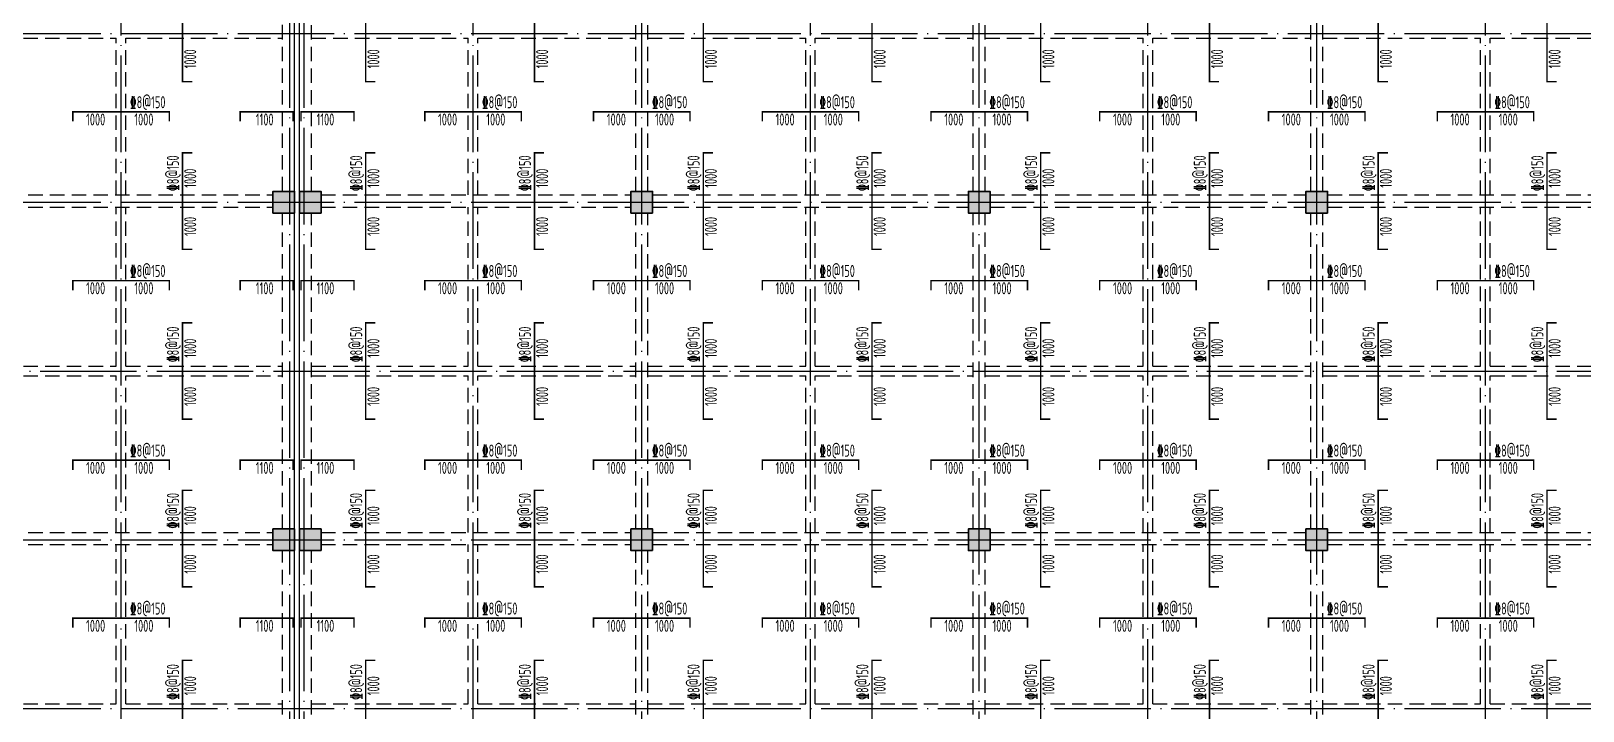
# Model space of a CAD drawing. Extents: x 8243024 to 8945023, y 669070 to 951310.
# Drawn here: x 8859522 to 8891711, y 844291 to 858391 of the extents above; entities that cross this region are included whole.
import ezdxf

# ---------------------------------------------------------------- set-up
doc = ezdxf.new("R2010")
doc.units = 0
doc.header["$LTSCALE"] = 1000
doc.linetypes.add('DASHED', pattern=[0.75, 0.5, -0.25])
doc.linetypes.add('DOTE', pattern=[2.42, 2, -0.2, 0.02, -0.2])
for name, color, linetype in [('BEAM', 4, 'DASHED'), ('BEAM_CON', 4, 'CONTINUOUS'), ('DOTE', 1, 'DOTE'), ('柱涂实', 54, 'CONTINUOUS'), ('楼板负筋文字', 7, 'CONTINUOUS')]:
    doc.layers.add(name, color=color, linetype=linetype)
for name, color, linetype, lineweight in [('柱', 2, 'CONTINUOUS', 35), ('楼板负筋标注', 84, 'CONTINUOUS', 25), ('楼板负筋钢筋', 1, 'CONTINUOUS', 35)]:
    doc.layers.add(name, color=color, linetype=linetype, lineweight=lineweight)
doc.styles.add('TSSD_REIN', font='Tssdeng.shx', dxfattribs={"width": 0.7, "bigfont": 'hztxt.shx'})

# ---------------------------------------------------------------- blocks, each defined once
blk = doc.blocks.new('2b')
at = {"layer": '柱涂实'}
for points in [[(7741681, 825980), (7741681, 826430), (7741231, 826430), (7741231, 825980)], [(7748556, 825980), (7748556, 826430), (7748106, 826430), (7748106, 825980)], [(7755556, 825980), (7755556, 826430), (7755106, 826430), (7755106, 825980)], [(7762556, 825980), (7762556, 826430), (7762106, 826430), (7762106, 825980)], [(7741681, 818980), (7741681, 819430), (7741231, 819430), (7741231, 818980)], [(7748556, 818980), (7748556, 819430), (7748106, 819430), (7748106, 818980)], [(7755556, 818980), (7755556, 819430), (7755106, 819430), (7755106, 818980)], [(7762556, 818980), (7762556, 819430), (7762106, 819430), (7762106, 818980)]]:
    blk.add_hatch(color=256, dxfattribs=at).paths.add_polyline_path(points)
at = {"layer": 'BEAM', "ltscale": 0.6}
for p, q in [((7741481, 826430), (7741481, 832980)), ((7748206, 826430), (7748206, 832980)), ((7748456, 826430), (7748456, 832980)), ((7755206, 826430), (7755206, 832980)), ((7755456, 826430), (7755456, 832980)), ((7762206, 826430), (7762206, 832980)), ((7762456, 826430), (7762456, 832980)), ((7741481, 829605), (7744731, 829605)), ((7744731, 826355), (7744731, 829605)), ((7744931, 829605), (7748206, 829605)), ((7744931, 826355), (7744931, 829605)), ((7748456, 829605), (7751731, 829605)), ((7751731, 826355), (7751731, 829605)), ((7751931, 829605), (7755206, 829605)), ((7751931, 826355), (7751931, 829605)), ((7755456, 829605), (7758731, 829605)), ((7758731, 826355), (7758731, 829605)), ((7758931, 829605), (7762206, 829605)), ((7758931, 826355), (7758931, 829605)), ((7762456, 829605), (7765731, 829605)), ((7765731, 826355), (7765731, 829605)), ((7765931, 829605), (7769206, 829605)), ((7765931, 826355), (7765931, 829605)), ((7741681, 826355), (7748106, 826355)), ((7748556, 826355), (7755106, 826355)), ((7755556, 826355), (7762106, 826355)), ((7762556, 826355), (7769106, 826355)), ((7741481, 819430), (7741481, 825980)), ((7741681, 826105), (7748106, 826105)), ((7744731, 822805), (7744731, 826105)), ((7744931, 822805), (7744931, 826105)), ((7748206, 819430), (7748206, 825980)), ((7748456, 819430), (7748456, 825980)), ((7748556, 826105), (7755106, 826105)), ((7751731, 822805), (7751731, 826105)), ((7751931, 822805), (7751931, 826105)), ((7755206, 819430), (7755206, 825980)), ((7755456, 819430), (7755456, 825980)), ((7755556, 826105), (7762106, 826105)), ((7758731, 822805), (7758731, 826105)), ((7758931, 822805), (7758931, 826105)), ((7762206, 819430), (7762206, 825980)), ((7762456, 819430), (7762456, 825980)), ((7762556, 826105), (7769106, 826105)), ((7765731, 822805), (7765731, 826105)), ((7765931, 822805), (7765931, 826105)), ((7741481, 822805), (7744731, 822805)), ((7744931, 822805), (7748206, 822805)), ((7748456, 822805), (7751731, 822805)), ((7751931, 822805), (7755206, 822805)), ((7755456, 822805), (7758731, 822805)), ((7758931, 822805), (7762206, 822805)), ((7762456, 822805), (7765731, 822805)), ((7765931, 822805), (7769206, 822805)), ((7741481, 822605), (7744731, 822605)), ((7744731, 819355), (7744731, 822605)), ((7744931, 822605), (7748206, 822605)), ((7744931, 819355), (7744931, 822605)), ((7748456, 822605), (7751731, 822605)), ((7751731, 819355), (7751731, 822605)), ((7751931, 822605), (7755206, 822605)), ((7751931, 819355), (7751931, 822605)), ((7755456, 822605), (7758731, 822605)), ((7758731, 819355), (7758731, 822605)), ((7758931, 822605), (7762206, 822605)), ((7758931, 819355), (7758931, 822605)), ((7762456, 822605), (7765731, 822605)), ((7765731, 819355), (7765731, 822605)), ((7765931, 822605), (7769206, 822605)), ((7765931, 819355), (7765931, 822605)), ((7741681, 819355), (7748106, 819355)), ((7748556, 819355), (7755106, 819355)), ((7755556, 819355), (7762106, 819355)), ((7762556, 819355), (7769106, 819355)), ((7741481, 812430), (7741481, 818980)), ((7741681, 819105), (7748106, 819105)), ((7744731, 815805), (7744731, 819105)), ((7744931, 815805), (7744931, 819105)), ((7748206, 812430), (7748206, 818980)), ((7748456, 812430), (7748456, 818980)), ((7748556, 819105), (7755106, 819105)), ((7751731, 815805), (7751731, 819105)), ((7751931, 815805), (7751931, 819105)), ((7755206, 812430), (7755206, 818980)), ((7755456, 812430), (7755456, 818980)), ((7755556, 819105), (7762106, 819105)), ((7758731, 815805), (7758731, 819105)), ((7758931, 815805), (7758931, 819105)), ((7762206, 812430), (7762206, 818980)), ((7762456, 812430), (7762456, 818980)), ((7762556, 819105), (7769106, 819105)), ((7765731, 815805), (7765731, 819105)), ((7765931, 815805), (7765931, 819105)), ((7741481, 815805), (7744731, 815805)), ((7744931, 815805), (7748206, 815805)), ((7748456, 815805), (7751731, 815805)), ((7751931, 815805), (7755206, 815805)), ((7755456, 815805), (7758731, 815805)), ((7758931, 815805), (7762206, 815805)), ((7762456, 815805), (7765731, 815805)), ((7765931, 815805), (7769206, 815805))]:
    blk.add_line(p, q, dxfattribs=at)
at = {"layer": 'BEAM_CON'}
for p, q in [((7741231, 826430), (7741231, 832980)), ((7741231, 819430), (7741231, 825980)), ((7741231, 812430), (7741231, 818980))]:
    blk.add_line(p, q, dxfattribs=at)
at = {"layer": '柱'}
for points in [[(7741681, 825980), (7741681, 826430), (7741231, 826430), (7741231, 825980)], [(7748556, 825980), (7748556, 826430), (7748106, 826430), (7748106, 825980)], [(7755556, 825980), (7755556, 826430), (7755106, 826430), (7755106, 825980)], [(7762556, 825980), (7762556, 826430), (7762106, 826430), (7762106, 825980)], [(7741681, 818980), (7741681, 819430), (7741231, 819430), (7741231, 818980)], [(7748556, 818980), (7748556, 819430), (7748106, 819430), (7748106, 818980)], [(7755556, 818980), (7755556, 819430), (7755106, 819430), (7755106, 818980)], [(7762556, 818980), (7762556, 819430), (7762106, 819430), (7762106, 818980)]]:
    blk.add_lwpolyline(points, close=True, dxfattribs=at)
at = {"layer": '柱涂实', "linetype": 'Continuous'}
for points in [[(7741681, 825980), (7741681, 826430), (7741231, 826430), (7741231, 825980)], [(7748556, 825980), (7748556, 826430), (7748106, 826430), (7748106, 825980)], [(7755556, 825980), (7755556, 826430), (7755106, 826430), (7755106, 825980)], [(7762556, 825980), (7762556, 826430), (7762106, 826430), (7762106, 825980)], [(7741681, 818980), (7741681, 819430), (7741231, 819430), (7741231, 818980)], [(7748556, 818980), (7748556, 819430), (7748106, 819430), (7748106, 818980)], [(7755556, 818980), (7755556, 819430), (7755106, 819430), (7755106, 818980)], [(7762556, 818980), (7762556, 819430), (7762106, 819430), (7762106, 818980)]]:
    blk.add_lwpolyline(points, close=True, dxfattribs=at)
blk = doc.blocks.new('2a')
at = {"layer": '柱涂实'}
for points in [[(7696085, 924893), (7696085, 925343), (7695635, 925343), (7695635, 924893)], [(7696085, 917893), (7696085, 918343), (7695635, 918343), (7695635, 917893)]]:
    blk.add_hatch(color=256, dxfattribs=at).paths.add_polyline_path(points)
at = {"layer": 'BEAM', "ltscale": 0.6}
for p, q in [((7695835, 925343), (7695835, 931893)), ((7689110, 928518), (7692385, 928518)), ((7692385, 925268), (7692385, 928518)), ((7692585, 928518), (7695835, 928518)), ((7692585, 925268), (7692585, 928518)), ((7689210, 925268), (7695635, 925268)), ((7689210, 925018), (7695635, 925018)), ((7692385, 921718), (7692385, 925018)), ((7692585, 921718), (7692585, 925018)), ((7695835, 918343), (7695835, 924893)), ((7689110, 921718), (7692385, 921718)), ((7692585, 921718), (7695835, 921718)), ((7689110, 921518), (7692385, 921518)), ((7692385, 918268), (7692385, 921518)), ((7692585, 921518), (7695835, 921518)), ((7692585, 918268), (7692585, 921518)), ((7689210, 918268), (7695635, 918268)), ((7689210, 918018), (7695635, 918018)), ((7692385, 914718), (7692385, 918018)), ((7692585, 914718), (7692585, 918018)), ((7695835, 911343), (7695835, 917893)), ((7689110, 914718), (7692385, 914718)), ((7692585, 914718), (7695835, 914718))]:
    blk.add_line(p, q, dxfattribs=at)
at = {"layer": 'BEAM_CON'}
for p, q in [((7696085, 925343), (7696085, 931893)), ((7696085, 918343), (7696085, 924893)), ((7696085, 911343), (7696085, 917893))]:
    blk.add_line(p, q, dxfattribs=at)
at = {"layer": '柱'}
for points in [[(7696085, 924893), (7696085, 925343), (7695635, 925343), (7695635, 924893)], [(7696085, 917893), (7696085, 918343), (7695635, 918343), (7695635, 917893)]]:
    blk.add_lwpolyline(points, close=True, dxfattribs=at)
at = {"layer": '柱涂实', "linetype": 'Continuous'}
for points in [[(7696085, 924893), (7696085, 925343), (7695635, 925343), (7695635, 924893)], [(7696085, 917893), (7696085, 918343), (7695635, 918343), (7695635, 917893)]]:
    blk.add_lwpolyline(points, close=True, dxfattribs=at)

msp = doc.modelspace()

# ---------------------------------------------------------------- linework, layer by layer
at = {"layer": 'DOTE'}
for p, q in [((8861389.1, 826841.4), (8861389.1, 870341.4)), ((8864889.1, 825341.4), (8864889.1, 870341.4)), ((8865189.1, 825341.4), (8865189.1, 870341.4)), ((8868689.1, 826841.4), (8868689.1, 870341.4)), ((8872189.1, 825341.4), (8872189.1, 870341.4)), ((8875689.1, 826841.4), (8875689.1, 870341.4)), ((8879189.1, 825341.4), (8879189.1, 870341.4)), ((8882689.1, 826841.4), (8882689.1, 870341.4)), ((8886189.1, 825341.4), (8886189.1, 870341.4)), ((8889689.1, 826841.4), (8889689.1, 870341.4)), ((8800889.1, 858341.4), (8928189.1, 858341.4)), ((8800889.1, 854841.4), (8931189.1, 854841.4)), ((8808889.1, 851341.4), (8931189.1, 851341.4)), ((8800889.1, 847841.4), (8931189.1, 847841.4)), ((8800889.1, 844341.4), (8928189.1, 844341.4))]:
    msp.add_line(p, q, dxfattribs=at)
at = {"layer": '楼板负筋钢筋', "const_width": 30}
for points in [[(8862864.2, 857341.4), (8862664.2, 857341.4), (8862664.2, 859341.4), (8862864.2, 859341.4)], [(8866664.1, 857341.4), (8866464.1, 857341.4), (8866464.1, 859341.4), (8866664.1, 859341.4)], [(8870164.1, 857341.4), (8869964.1, 857341.4), (8869964.1, 859341.4), (8870164.1, 859341.4)], [(8873664.1, 857341.4), (8873464.1, 857341.4), (8873464.1, 859341.4), (8873664.1, 859341.4)], [(8877164.1, 857341.4), (8876964.1, 857341.4), (8876964.1, 859341.4), (8877164.1, 859341.4)], [(8880664.1, 857341.4), (8880464.1, 857341.4), (8880464.1, 859341.4), (8880664.1, 859341.4)], [(8884164.1, 857341.4), (8883964.1, 857341.4), (8883964.1, 859341.4), (8884164.1, 859341.4)], [(8887664.1, 857341.4), (8887464.1, 857341.4), (8887464.1, 859341.4), (8887664.1, 859341.4)], [(8891164.1, 857341.4), (8890964.1, 857341.4), (8890964.1, 859341.4), (8891164.1, 859341.4)], [(8860389.1, 856516.4), (8860389.1, 856716.4), (8862389.1, 856716.4), (8862389.1, 856516.4)], [(8863859.2, 856516.4), (8863859.2, 856716.4), (8864959.2, 856716.4), (8864959.2, 856516.4)], [(8865119.1, 856516.4), (8865119.1, 856716.4), (8866219.1, 856716.4), (8866219.1, 856516.4)], [(8867689.1, 856516.4), (8867689.1, 856716.4), (8869689.1, 856716.4), (8869689.1, 856516.4)], [(8871189.1, 856516.4), (8871189.1, 856716.4), (8873189.1, 856716.4), (8873189.1, 856516.4)], [(8874689.1, 856516.4), (8874689.1, 856716.4), (8876689.1, 856716.4), (8876689.1, 856516.4)], [(8878189.1, 856516.4), (8878189.1, 856716.4), (8880189.1, 856716.4), (8880189.1, 856516.4)], [(8881689.1, 856516.4), (8881689.1, 856716.4), (8883689.1, 856716.4), (8883689.1, 856516.4)], [(8885189.1, 856516.4), (8885189.1, 856716.4), (8887189.1, 856716.4), (8887189.1, 856516.4)], [(8888689.1, 856516.4), (8888689.1, 856716.4), (8890689.1, 856716.4), (8890689.1, 856516.4)], [(8862864.2, 853866.4), (8862664.2, 853866.4), (8862664.2, 855866.4), (8862864.2, 855866.4)], [(8866664.1, 853866.4), (8866464.1, 853866.4), (8866464.1, 855866.4), (8866664.1, 855866.4)], [(8870164.1, 853866.4), (8869964.1, 853866.4), (8869964.1, 855866.4), (8870164.1, 855866.4)], [(8873664.1, 853866.4), (8873464.1, 853866.4), (8873464.1, 855866.4), (8873664.1, 855866.4)], [(8877164.1, 853866.4), (8876964.1, 853866.4), (8876964.1, 855866.4), (8877164.1, 855866.4)], [(8880664.1, 853866.4), (8880464.1, 853866.4), (8880464.1, 855866.4), (8880664.1, 855866.4)], [(8884164.1, 853866.4), (8883964.1, 853866.4), (8883964.1, 855866.4), (8884164.1, 855866.4)], [(8887664.1, 853866.4), (8887464.1, 853866.4), (8887464.1, 855866.4), (8887664.1, 855866.4)], [(8891164.1, 853866.4), (8890964.1, 853866.4), (8890964.1, 855866.4), (8891164.1, 855866.4)], [(8860389.1, 853016.4), (8860389.1, 853216.4), (8862389.1, 853216.4), (8862389.1, 853016.4)], [(8863859.2, 853016.4), (8863859.2, 853216.4), (8864959.2, 853216.4), (8864959.2, 853016.4)], [(8865119.1, 853016.4), (8865119.1, 853216.4), (8866219.1, 853216.4), (8866219.1, 853016.4)], [(8867689.1, 853016.4), (8867689.1, 853216.4), (8869689.1, 853216.4), (8869689.1, 853016.4)], [(8871189.1, 853016.4), (8871189.1, 853216.4), (8873189.1, 853216.4), (8873189.1, 853016.4)], [(8874689.1, 853016.4), (8874689.1, 853216.4), (8876689.1, 853216.4), (8876689.1, 853016.4)], [(8878189.1, 853016.4), (8878189.1, 853216.4), (8880189.1, 853216.4), (8880189.1, 853016.4)], [(8881689.1, 853016.4), (8881689.1, 853216.4), (8883689.1, 853216.4), (8883689.1, 853016.4)], [(8885189.1, 853016.4), (8885189.1, 853216.4), (8887189.1, 853216.4), (8887189.1, 853016.4)], [(8888689.1, 853016.4), (8888689.1, 853216.4), (8890689.1, 853216.4), (8890689.1, 853016.4)], [(8862864.2, 850341.4), (8862664.2, 850341.4), (8862664.2, 852341.4), (8862864.2, 852341.4)], [(8866664.1, 850341.4), (8866464.1, 850341.4), (8866464.1, 852341.4), (8866664.1, 852341.4)], [(8870164.1, 850341.4), (8869964.1, 850341.4), (8869964.1, 852341.4), (8870164.1, 852341.4)], [(8873664.1, 850341.4), (8873464.1, 850341.4), (8873464.1, 852341.4), (8873664.1, 852341.4)], [(8877164.1, 850341.4), (8876964.1, 850341.4), (8876964.1, 852341.4), (8877164.1, 852341.4)], [(8880664.1, 850341.4), (8880464.1, 850341.4), (8880464.1, 852341.4), (8880664.1, 852341.4)], [(8884164.1, 850341.4), (8883964.1, 850341.4), (8883964.1, 852341.4), (8884164.1, 852341.4)], [(8887664.1, 850341.4), (8887464.1, 850341.4), (8887464.1, 852341.4), (8887664.1, 852341.4)], [(8891164.1, 850341.4), (8890964.1, 850341.4), (8890964.1, 852341.4), (8891164.1, 852341.4)], [(8860389.1, 849291.4), (8860389.1, 849491.4), (8862389.1, 849491.4), (8862389.1, 849291.4)], [(8863859.2, 849291.4), (8863859.2, 849491.4), (8864959.2, 849491.4), (8864959.2, 849291.4)], [(8865119.1, 849291.4), (8865119.1, 849491.4), (8866219.1, 849491.4), (8866219.1, 849291.4)], [(8867689.1, 849291.4), (8867689.1, 849491.4), (8869689.1, 849491.4), (8869689.1, 849291.4)], [(8871189.1, 849291.4), (8871189.1, 849491.4), (8873189.1, 849491.4), (8873189.1, 849291.4)], [(8874689.1, 849291.4), (8874689.1, 849491.4), (8876689.1, 849491.4), (8876689.1, 849291.4)], [(8878189.1, 849291.4), (8878189.1, 849491.4), (8880189.1, 849491.4), (8880189.1, 849291.4)], [(8881689.1, 849291.4), (8881689.1, 849491.4), (8883689.1, 849491.4), (8883689.1, 849291.4)], [(8885189.1, 849291.4), (8885189.1, 849491.4), (8887189.1, 849491.4), (8887189.1, 849291.4)], [(8888689.1, 849291.4), (8888689.1, 849491.4), (8890689.1, 849491.4), (8890689.1, 849291.4)], [(8862864.2, 846866.4), (8862664.2, 846866.4), (8862664.2, 848866.4), (8862864.2, 848866.4)], [(8866664.1, 846866.4), (8866464.1, 846866.4), (8866464.1, 848866.4), (8866664.1, 848866.4)], [(8870164.1, 846866.4), (8869964.1, 846866.4), (8869964.1, 848866.4), (8870164.1, 848866.4)], [(8873664.1, 846866.4), (8873464.1, 846866.4), (8873464.1, 848866.4), (8873664.1, 848866.4)], [(8877164.1, 846866.4), (8876964.1, 846866.4), (8876964.1, 848866.4), (8877164.1, 848866.4)], [(8880664.1, 846866.4), (8880464.1, 846866.4), (8880464.1, 848866.4), (8880664.1, 848866.4)], [(8884164.1, 846866.4), (8883964.1, 846866.4), (8883964.1, 848866.4), (8884164.1, 848866.4)], [(8887664.1, 846866.4), (8887464.1, 846866.4), (8887464.1, 848866.4), (8887664.1, 848866.4)], [(8891164.1, 846866.4), (8890964.1, 846866.4), (8890964.1, 848866.4), (8891164.1, 848866.4)], [(8860389.1, 846016.4), (8860389.1, 846216.4), (8862389.1, 846216.4), (8862389.1, 846016.4)], [(8863859.2, 846016.4), (8863859.2, 846216.4), (8864959.2, 846216.4), (8864959.2, 846016.4)], [(8865119.1, 846016.4), (8865119.1, 846216.4), (8866219.1, 846216.4), (8866219.1, 846016.4)], [(8867689.1, 846016.4), (8867689.1, 846216.4), (8869689.1, 846216.4), (8869689.1, 846016.4)], [(8871189.1, 846016.4), (8871189.1, 846216.4), (8873189.1, 846216.4), (8873189.1, 846016.4)], [(8874689.1, 846016.4), (8874689.1, 846216.4), (8876689.1, 846216.4), (8876689.1, 846016.4)], [(8878189.1, 846016.4), (8878189.1, 846216.4), (8880189.1, 846216.4), (8880189.1, 846016.4)], [(8881689.1, 846016.4), (8881689.1, 846216.4), (8883689.1, 846216.4), (8883689.1, 846016.4)], [(8885189.1, 846016.4), (8885189.1, 846216.4), (8887189.1, 846216.4), (8887189.1, 846016.4)], [(8888689.1, 846016.4), (8888689.1, 846216.4), (8890689.1, 846216.4), (8890689.1, 846016.4)], [(8862864.2, 843341.4), (8862664.2, 843341.4), (8862664.2, 845341.4), (8862864.2, 845341.4)], [(8866664.1, 843341.4), (8866464.1, 843341.4), (8866464.1, 845341.4), (8866664.1, 845341.4)], [(8870164.1, 843341.4), (8869964.1, 843341.4), (8869964.1, 845341.4), (8870164.1, 845341.4)], [(8873664.1, 843341.4), (8873464.1, 843341.4), (8873464.1, 845341.4), (8873664.1, 845341.4)], [(8877164.1, 843341.4), (8876964.1, 843341.4), (8876964.1, 845341.4), (8877164.1, 845341.4)], [(8880664.1, 843341.4), (8880464.1, 843341.4), (8880464.1, 845341.4), (8880664.1, 845341.4)], [(8884164.1, 843341.4), (8883964.1, 843341.4), (8883964.1, 845341.4), (8884164.1, 845341.4)], [(8887664.1, 843341.4), (8887464.1, 843341.4), (8887464.1, 845341.4), (8887664.1, 845341.4)], [(8891164.1, 843341.4), (8890964.1, 843341.4), (8890964.1, 845341.4), (8891164.1, 845341.4)]]:
    msp.add_lwpolyline(points, dxfattribs=at)

# ---------------------------------------------------------------- block references
at = {"layer": '柱涂实'}
for name, p in [('2a', (1168904.6, -70276.2)), ('2b', (1123858.3, 28636.5))]:
    msp.add_blockref(name, p, dxfattribs=at)

# ---------------------------------------------------------------- texts
at = {"layer": '楼板负筋文字', "style": 'TSSD_REIN', "width": 0.65}
for p in [(8861572.9, 856790.5), (8868872.9, 856790.5), (8872397.9, 856790.5), (8875872.9, 856790.5), (8879397.9, 856790.5), (8882872.9, 856790.5), (8886397.9, 856790.5), (8889872.9, 856790.5), (8861572.9, 853290.5), (8868872.9, 853290.5), (8872397.9, 853290.5), (8875872.9, 853290.5), (8879397.9, 853290.5), (8882872.9, 853290.5), (8886397.9, 853290.5), (8889872.9, 853290.5), (8861572.9, 849565.5), (8868872.9, 849565.5), (8872397.9, 849565.5), (8875872.9, 849565.5), (8879397.9, 849565.5), (8882872.9, 849565.5), (8886397.9, 849565.5), (8889872.9, 849565.5), (8861572.9, 846290.5), (8868872.9, 846290.5), (8872397.9, 846290.5), (8875872.9, 846290.5), (8879397.9, 846290.5), (8882872.9, 846290.5), (8886397.9, 846290.5), (8889872.9, 846290.5)]:
    msp.add_text('%%1328@150', height=250, dxfattribs=at).set_placement(p)
for p in [(8862590, 855075.2), (8866390, 855075.2), (8869890, 855075.2), (8873390, 855075.2), (8876890, 855075.2), (8880390, 855075.2), (8883890, 855075.2), (8887390, 855075.2), (8890890, 855075.2), (8862590, 851525.2), (8866390, 851525.2), (8869890, 851525.2), (8873390, 851525.2), (8876890, 851525.2), (8880390, 851525.2), (8883890, 851525.2), (8887390, 851525.2), (8890890, 851525.2), (8862590, 848075.2), (8866390, 848075.2), (8869890, 848075.2), (8873390, 848075.2), (8876890, 848075.2), (8880390, 848075.2), (8883890, 848075.2), (8887390, 848075.2), (8890890, 848075.2), (8862590, 844525.2), (8866390, 844525.2), (8869890, 844525.2), (8873390, 844525.2), (8876890, 844525.2), (8880390, 844525.2), (8883890, 844525.2), (8887390, 844525.2), (8890890, 844525.2)]:
    msp.add_text('%%1328@150', height=250, rotation=450, dxfattribs=at).set_placement(p)
at = {"layer": '楼板负筋标注', "style": 'TSSD_REIN', "width": 0.65}
for p in [(8862948.3, 857616.4), (8866748.3, 857616.4), (8870248.3, 857616.4), (8873748.3, 857616.4), (8877248.3, 857616.4), (8880748.3, 857616.4), (8884248.3, 857616.4), (8887748.3, 857616.4), (8891248.3, 857616.4), (8862948.3, 855141.4), (8866748.3, 855141.4), (8870248.3, 855141.4), (8873748.3, 855141.4), (8877248.3, 855141.4), (8880748.3, 855141.4), (8884248.3, 855141.4), (8887748.3, 855141.4), (8891248.3, 855141.4), (8862948.3, 854141.4), (8866748.3, 854141.4), (8870248.3, 854141.4), (8873748.3, 854141.4), (8877248.3, 854141.4), (8880748.3, 854141.4), (8884248.3, 854141.4), (8887748.3, 854141.4), (8891248.3, 854141.4), (8862948.3, 851616.4), (8866748.3, 851616.4), (8870248.3, 851616.4), (8873748.3, 851616.4), (8877248.3, 851616.4), (8880748.3, 851616.4), (8884248.3, 851616.4), (8887748.3, 851616.4), (8891248.3, 851616.4), (8862948.3, 850616.4), (8866748.3, 850616.4), (8870248.3, 850616.4), (8873748.3, 850616.4), (8877248.3, 850616.4), (8880748.3, 850616.4), (8884248.3, 850616.4), (8887748.3, 850616.4), (8891248.3, 850616.4), (8862948.3, 848141.4), (8866748.3, 848141.4), (8870248.3, 848141.4), (8873748.3, 848141.4), (8877248.3, 848141.4), (8880748.3, 848141.4), (8884248.3, 848141.4), (8887748.3, 848141.4), (8891248.3, 848141.4), (8862948.3, 847141.4), (8866748.3, 847141.4), (8870248.3, 847141.4), (8873748.3, 847141.4), (8877248.3, 847141.4), (8880748.3, 847141.4), (8884248.3, 847141.4), (8887748.3, 847141.4), (8891248.3, 847141.4), (8862948.3, 844616.4), (8866748.3, 844616.4), (8870248.3, 844616.4), (8873748.3, 844616.4), (8877248.3, 844616.4), (8880748.3, 844616.4), (8884248.3, 844616.4), (8887748.3, 844616.4), (8891248.3, 844616.4)]:
    msp.add_text('1000', height=250, rotation=90, dxfattribs=at).set_placement(p)
for s, p in [('1000', (8860664.1, 856432.3)), ('1000', (8861664.1, 856432.3)), ('1100', (8864184.2, 856432.3)), ('1100', (8865444.1, 856432.3)), ('1000', (8867964.1, 856432.3)), ('1000', (8868964.1, 856432.3)), ('1000', (8871464.1, 856432.3)), ('1000', (8872464.1, 856432.3)), ('1000', (8874964.1, 856432.3)), ('1000', (8875964.1, 856432.3)), ('1000', (8878464.1, 856432.3)), ('1000', (8879464.1, 856432.3)), ('1000', (8881964.1, 856432.3)), ('1000', (8882964.1, 856432.3)), ('1000', (8885464.1, 856432.3)), ('1000', (8886464.1, 856432.3)), ('1000', (8888964.1, 856432.3)), ('1000', (8889964.1, 856432.3)), ('1000', (8860664.1, 852932.3)), ('1000', (8861664.1, 852932.3)), ('1100', (8864184.2, 852932.3)), ('1100', (8865444.1, 852932.3)), ('1000', (8867964.1, 852932.3)), ('1000', (8868964.1, 852932.3)), ('1000', (8871464.1, 852932.3)), ('1000', (8872464.1, 852932.3)), ('1000', (8874964.1, 852932.3)), ('1000', (8875964.1, 852932.3)), ('1000', (8878464.1, 852932.3)), ('1000', (8879464.1, 852932.3)), ('1000', (8881964.1, 852932.3)), ('1000', (8882964.1, 852932.3)), ('1000', (8885464.1, 852932.3)), ('1000', (8886464.1, 852932.3)), ('1000', (8888964.1, 852932.3)), ('1000', (8889964.1, 852932.3)), ('1000', (8860664.1, 849207.3)), ('1000', (8861664.1, 849207.3)), ('1100', (8864184.2, 849207.3)), ('1100', (8865444.1, 849207.3)), ('1000', (8867964.1, 849207.3)), ('1000', (8868964.1, 849207.3)), ('1000', (8871464.1, 849207.3)), ('1000', (8872464.1, 849207.3)), ('1000', (8874964.1, 849207.3)), ('1000', (8875964.1, 849207.3)), ('1000', (8878464.1, 849207.3)), ('1000', (8879464.1, 849207.3)), ('1000', (8881964.1, 849207.3)), ('1000', (8882964.1, 849207.3)), ('1000', (8885464.1, 849207.3)), ('1000', (8886464.1, 849207.3)), ('1000', (8888964.1, 849207.3)), ('1000', (8889964.1, 849207.3)), ('1000', (8860664.1, 845932.3)), ('1000', (8861664.1, 845932.3)), ('1100', (8864184.2, 845932.3)), ('1100', (8865444.1, 845932.3)), ('1000', (8867964.1, 845932.3)), ('1000', (8868964.1, 845932.3)), ('1000', (8871464.1, 845932.3)), ('1000', (8872464.1, 845932.3)), ('1000', (8874964.1, 845932.3)), ('1000', (8875964.1, 845932.3)), ('1000', (8878464.1, 845932.3)), ('1000', (8879464.1, 845932.3)), ('1000', (8881964.1, 845932.3)), ('1000', (8882964.1, 845932.3)), ('1000', (8885464.1, 845932.3)), ('1000', (8886464.1, 845932.3)), ('1000', (8888964.1, 845932.3)), ('1000', (8889964.1, 845932.3))]:
    msp.add_text(s, height=250, dxfattribs=at).set_placement(p)

doc.saveas('drawing.dxf')
